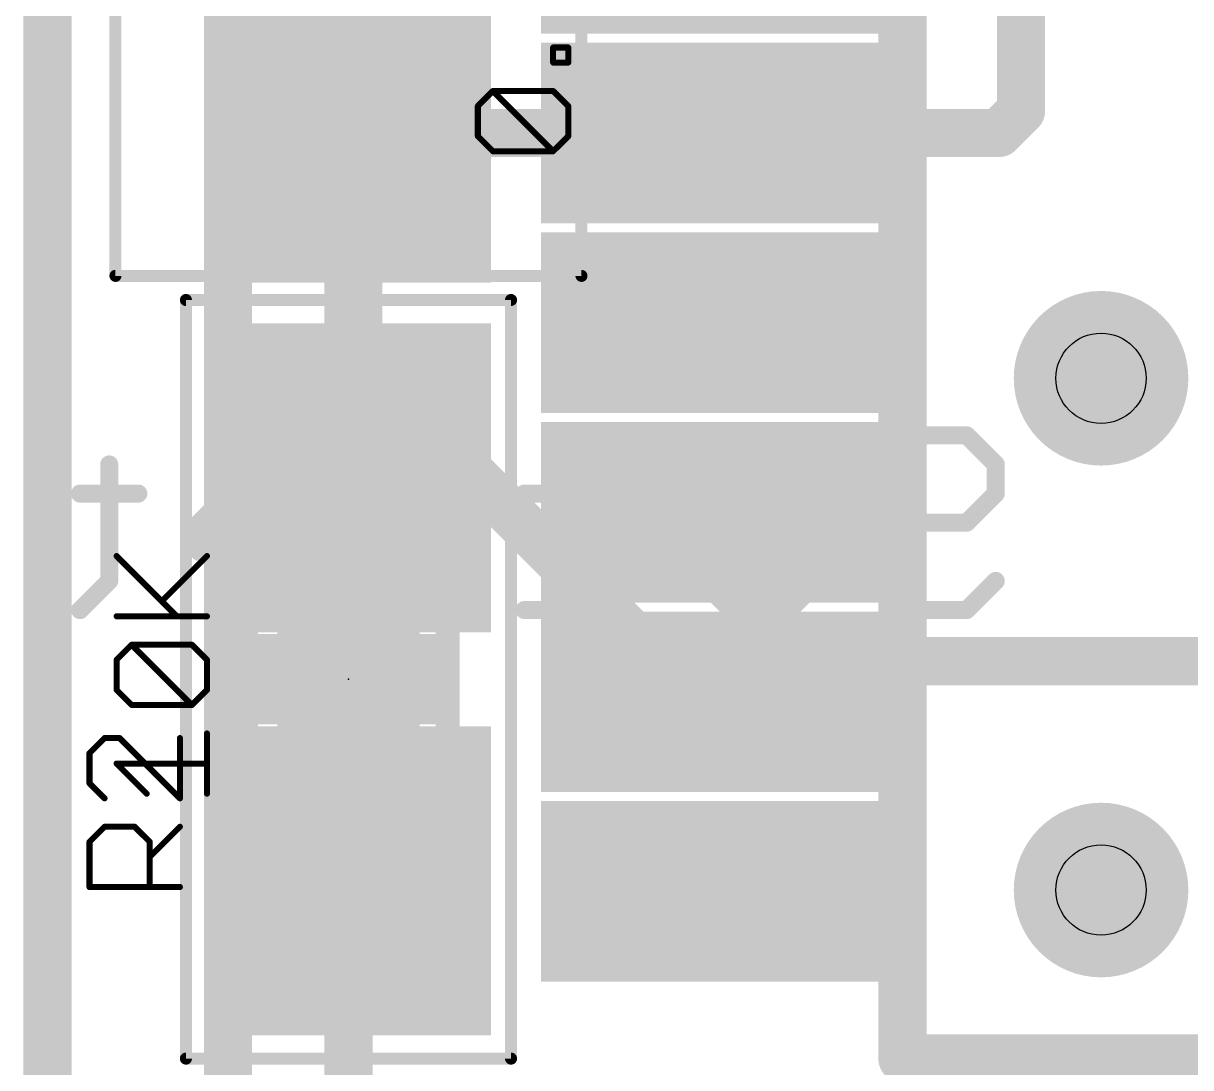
# Model space of a CAD drawing. Extents: x -41 to 66, y -18 to 24.
# Drawn here: x -0.102 to 4.823, y 6.617 to 11.022 of the extents above; entities that cross this region are included whole.
import ezdxf

# ---------------------------------------------------------------- set-up
doc = ezdxf.new("R2010")
doc.units = 0
for name, color, linetype in [('1', 12, 'CONTINUOUS'), ('16', 132, 'CONTINUOUS'), ('18', 110, 'CONTINUOUS'), ('20', 53, 'CONTINUOUS'), ('21', 53, 'CONTINUOUS'), ('22', 53, 'CONTINUOUS'), ('23', 53, 'CONTINUOUS'), ('25', 253, 'CONTINUOUS'), ('27', 253, 'CONTINUOUS'), ('28', 253, 'CONTINUOUS'), ('29', 253, 'CONTINUOUS'), ('31', 253, 'CONTINUOUS'), ('35', 253, 'CONTINUOUS'), ('39', 12, 'CONTINUOUS'), ('44', 253, 'CONTINUOUS'), ('51', 53, 'CONTINUOUS')]:
    doc.layers.add(name, color=color, linetype=linetype)

# ---------------------------------------------------------------- blocks, each defined once
blk = doc.blocks.new('RECT')
blk.add_solid([(-0.5, -0.5), (0.5, -0.5), (-0.5, 0.5), (0.5, 0.5)])
blk = doc.blocks.new('ROUNDV')
at = {"const_width": 0.5}
blk.add_lwpolyline([(0, -0.25, 1), (0, 0.25, 1), (0, -0.25)], format="xyb", dxfattribs=at)

msp = doc.modelspace()

# ---------------------------------------------------------------- linework, layer by layer
at = {"layer": '1', "const_width": 0.2032}
for points in [[(0, 0), (0, 19.05)], [(4.1072, 11.43), (4.1072, 10.6528)], [(4.1072, 10.6528), (4.0144, 10.56)], [(1.29, 10.56), (1.27, 10.58)], [(1.27, 10.58), (1.27, 9.105)], [(2.8194, 10.56), (1.29, 10.56)], [(4.0144, 10.56), (2.8194, 10.56)], [(1.27, 7.405), (1.27, 5.93)]]:
    msp.add_lwpolyline(points, dxfattribs=at)
at = {"layer": '1', "const_width": 0.1016}
for points in [[(4.1431, 10.6168, 1), (4.0713, 10.6887)], [(4.0564, 10.6528, 1), (4.158, 10.6528)], [(1.3059, 10.6159, 1), (1.2341, 10.5441)], [(1.3208, 10.58, 1), (1.2192, 10.58)], [(1.29, 10.6108, 1), (1.29, 10.5092)], [(1.2541, 10.5241, 1), (1.3259, 10.5959)], [(2.8194, 10.6108, 1), (2.8194, 10.5092)], [(2.8194, 10.5092, 1), (2.8194, 10.6108)], [(3.9785, 10.5959, 1), (4.0503, 10.5241)], [(4.0144, 10.5092, 1), (4.0144, 10.6108)], [(1.2192, 9.105, 1), (1.3208, 9.105)], [(1.3208, 7.405, 1), (1.2192, 7.405)]]:
    msp.add_lwpolyline(points, format="xyb", dxfattribs=at)
at = {"layer": '16', "const_width": 0.2032}
for points in [[(0, 0), (0, 19.05)], [(1.3106, 9.6012), (1.3106, 15.1536)], [(1.3106, 9.6012), (2.5806, 8.3312)], [(2.5806, 8.3312), (6.9088, 8.3312)]]:
    msp.add_lwpolyline(points, dxfattribs=at)
at = {"layer": '16', "const_width": 0.1016}
for points in [[(1.3466, 9.6371, 1), (1.2747, 9.5653)], [(1.2598, 9.6012, 1), (1.3614, 9.6012)], [(2.5806, 8.382, 1), (2.5806, 8.2804)], [(2.5447, 8.2953, 1), (2.6166, 8.3671)]]:
    msp.add_lwpolyline(points, format="xyb", dxfattribs=at)
at = {"layer": '20', "const_width": 0.2032}
msp.add_lwpolyline([(0, 19.05), (0, 0)], dxfattribs=at)
at = {"layer": '21', "const_width": 0.2032}
for points in [[(3.607, 6.655), (3.607, 13.665)], [(10.262, 6.655), (3.607, 6.655)]]:
    msp.add_lwpolyline(points, dxfattribs=at)
at = {"layer": '21', "const_width": 0.1016}
for points in [[(3.607, 6.7058, 1), (3.607, 6.6042)], [(3.5562, 6.655, 1), (3.6578, 6.655)]]:
    msp.add_lwpolyline(points, format="xyb", dxfattribs=at)
at = {"layer": '22', "const_width": 0.2032}
msp.add_lwpolyline([(0.762, 15.529), (0.762, 3.429)], dxfattribs=at)
at = {"layer": '23'}
msp.add_point((1.27, 8.255), dxfattribs=at)
at = {"layer": '25', "const_width": 0.0254}
for points in [[(0.241, 8.0071), (0.1775, 7.9436)], [(0.3046, 8.0071), (0.241, 8.0071)], [(0.5588, 7.7529), (0.3046, 8.0071)], [(0.5588, 8.0071), (0.5588, 7.7529)], [(0.1775, 7.9436), (0.1775, 7.8165)], [(0.1775, 7.8165), (0.241, 7.7529)], [(0.1775, 7.5694), (0.241, 7.6329)], [(0.241, 7.6329), (0.3681, 7.6329)], [(0.3681, 7.6329), (0.4317, 7.5694)], [(0.4317, 7.5058), (0.5588, 7.6329)], [(0.1775, 7.3787), (0.1775, 7.5694)], [(0.4317, 7.5694), (0.4317, 7.3787)], [(0.5588, 7.3787), (0.1775, 7.3787)]]:
    msp.add_lwpolyline(points, dxfattribs=at)
at = {"layer": '25', "const_width": 0.0127}
for points in [[(0.241, 8.0135, 1), (0.241, 8.0008)], [(0.2455, 8.0026, 1), (0.2365, 8.0116)], [(0.3091, 8.0116, 1), (0.3001, 8.0026)], [(0.3046, 8.0008, 1), (0.3046, 8.0135)], [(0.5652, 8.0071, 1), (0.5525, 8.0071)], [(0.1838, 7.9436, 1), (0.1711, 7.9436)], [(0.173, 7.9481, 1), (0.182, 7.9391)], [(0.182, 7.8209, 1), (0.173, 7.812)], [(0.1711, 7.8165, 1), (0.1838, 7.8165)], [(0.2365, 7.7484, 1), (0.2455, 7.7574)], [(0.5525, 7.7529, 1), (0.5652, 7.7529)], [(0.5543, 7.7484, 1), (0.5633, 7.7574)], [(0.241, 7.6393, 1), (0.241, 7.6266)], [(0.2455, 7.6284, 1), (0.2365, 7.6374)], [(0.3726, 7.6374, 1), (0.3636, 7.6284)], [(0.3681, 7.6266, 1), (0.3681, 7.6393)], [(0.5633, 7.6284, 1), (0.5543, 7.6374)], [(0.1838, 7.5694, 1), (0.1711, 7.5694)], [(0.173, 7.5739, 1), (0.182, 7.5649)], [(0.438, 7.5694, 1), (0.4253, 7.5694)], [(0.4272, 7.5649, 1), (0.4362, 7.5739)], [(0.4272, 7.5103, 1), (0.4362, 7.5013)], [(0.1775, 7.3851, 1), (0.1775, 7.3723)], [(0.5588, 7.3723, 1), (0.5588, 7.3851)], [(0.1711, 7.3787, 1), (0.1838, 7.3787)], [(0.4253, 7.3787, 1), (0.438, 7.3787)]]:
    msp.add_lwpolyline(points, format="xyb", dxfattribs=at)
at = {"layer": '27', "const_width": 0.0254}
for points in [[(2.1335, 10.8569), (2.1335, 10.9204)], [(2.1335, 10.9204), (2.1971, 10.9204)], [(2.1971, 10.9204), (2.1971, 10.8569)], [(2.1971, 10.8569), (2.1335, 10.8569)], [(1.8158, 10.6733), (1.8793, 10.7369)], [(1.8793, 10.7369), (2.1335, 10.7369)], [(2.1335, 10.4827), (1.8793, 10.7369)], [(2.1335, 10.7369), (2.1971, 10.6733)], [(1.8158, 10.5462), (1.8158, 10.6733)], [(2.1971, 10.6733), (2.1971, 10.5462)], [(1.8793, 10.4827), (1.8158, 10.5462)], [(2.1971, 10.5462), (2.1335, 10.4827)], [(2.1335, 10.4827), (1.8793, 10.4827)], [(0.546, 8.5208), (0.2918, 8.775)], [(0.4824, 8.5844), (0.6731, 8.775)], [(0.2918, 8.5208), (0.6731, 8.5208)], [(0.2918, 8.3373), (0.3553, 8.4008)], [(0.3553, 8.4008), (0.6095, 8.4008)], [(0.6095, 8.1466), (0.3553, 8.4008)], [(0.6095, 8.4008), (0.6731, 8.3373)], [(0.2918, 8.2102), (0.2918, 8.3373)], [(0.6731, 8.3373), (0.6731, 8.2102)], [(0.3553, 8.1466), (0.2918, 8.2102)], [(0.6731, 8.2102), (0.6095, 8.1466)], [(0.6095, 8.1466), (0.3553, 8.1466)], [(0.6731, 7.7724), (0.6731, 8.0266)], [(0.4189, 7.7724), (0.2918, 7.8995)], [(0.2918, 7.8995), (0.6731, 7.8995)]]:
    msp.add_lwpolyline(points, dxfattribs=at)
at = {"layer": '27', "const_width": 0.0127}
for points in [[(2.1335, 10.9268, 1), (2.1335, 10.9141)], [(2.1399, 10.9204, 1), (2.1272, 10.9204)], [(2.2035, 10.9204, 1), (2.1908, 10.9204)], [(2.1971, 10.9141, 1), (2.1971, 10.9268)], [(2.1335, 10.8632, 1), (2.1335, 10.8505)], [(2.1272, 10.8569, 1), (2.1399, 10.8569)], [(2.1908, 10.8569, 1), (2.2035, 10.8569)], [(2.1971, 10.8505, 1), (2.1971, 10.8632)], [(1.8793, 10.7432, 1), (1.8793, 10.7305)], [(1.8838, 10.7414, 1), (1.8748, 10.7324)], [(1.8838, 10.7324, 1), (1.8748, 10.7414)], [(2.138, 10.7414, 1), (2.1291, 10.7324)], [(2.1335, 10.7305, 1), (2.1335, 10.7432)], [(1.8221, 10.6733, 1), (1.8094, 10.6733)], [(1.8113, 10.6778, 1), (1.8203, 10.6688)], [(2.2035, 10.6733, 1), (2.1908, 10.6733)], [(2.1926, 10.6688, 1), (2.2016, 10.6778)], [(1.8094, 10.5462, 1), (1.8221, 10.5462)], [(1.8203, 10.5507, 1), (1.8113, 10.5417)], [(2.1908, 10.5462, 1), (2.2035, 10.5462)], [(2.2016, 10.5417, 1), (2.1926, 10.5507)], [(1.8793, 10.489, 1), (1.8793, 10.4763)], [(1.8748, 10.4782, 1), (1.8838, 10.4872)], [(2.1291, 10.4872, 1), (2.138, 10.4782)], [(2.1291, 10.4782, 1), (2.138, 10.4872)], [(2.1335, 10.4763, 1), (2.1335, 10.489)], [(0.2963, 8.7795, 1), (0.2873, 8.7705)], [(0.6776, 8.7705, 1), (0.6686, 8.7795)], [(0.4779, 8.5889, 1), (0.4869, 8.5799)], [(0.2918, 8.5272, 1), (0.2918, 8.5145)], [(0.5415, 8.5163, 1), (0.5505, 8.5253)], [(0.6731, 8.5145, 1), (0.6731, 8.5272)], [(0.3553, 8.4072, 1), (0.3553, 8.3945)], [(0.3598, 8.4053, 1), (0.3508, 8.3963)], [(0.3598, 8.3963, 1), (0.3508, 8.4053)], [(0.614, 8.4053, 1), (0.6051, 8.3963)], [(0.6095, 8.3945, 1), (0.6095, 8.4072)], [(0.2981, 8.3373, 1), (0.2854, 8.3373)], [(0.2873, 8.3418, 1), (0.2963, 8.3328)], [(0.6794, 8.3373, 1), (0.6668, 8.3373)], [(0.6686, 8.3328, 1), (0.6776, 8.3418)], [(0.2854, 8.2102, 1), (0.2981, 8.2102)], [(0.2963, 8.2146, 1), (0.2873, 8.2057)], [(0.6668, 8.2102, 1), (0.6794, 8.2102)], [(0.6776, 8.2057, 1), (0.6686, 8.2146)], [(0.3553, 8.153, 1), (0.3553, 8.1403)], [(0.3508, 8.1421, 1), (0.3598, 8.1511)], [(0.6051, 8.1511, 1), (0.614, 8.1421)], [(0.6051, 8.1421, 1), (0.614, 8.1511)], [(0.6095, 8.1403, 1), (0.6095, 8.153)], [(0.6794, 8.0266, 1), (0.6668, 8.0266)], [(0.2963, 7.904, 1), (0.2873, 7.895)], [(0.2918, 7.9059, 1), (0.2918, 7.8932)], [(0.6731, 7.8932, 1), (0.6731, 7.9059)], [(0.4144, 7.7679, 1), (0.4234, 7.7769)], [(0.6668, 7.7724, 1), (0.6794, 7.7724)]]:
    msp.add_lwpolyline(points, format="xyb", dxfattribs=at)
at = {"layer": '28', "const_width": 0.0762}
for points in [[(1.7555, 8.5471), (1.7555, 9.2843)], [(3.5093, 9.1615), (3.6322, 9.2843)], [(3.6322, 9.2843), (3.8779, 9.2843)], [(3.8779, 9.2843), (4.0008, 9.1615)], [(0.2606, 9.1615), (0.2606, 8.67)], [(4.0008, 9.1615), (4.0008, 9.0386)], [(0.3834, 9.0386), (0.1377, 9.0386)], [(0.7632, 9.0386), (0.6404, 8.9157)], [(1.009, 9.0386), (0.7632, 9.0386)], [(1.1319, 8.9157), (1.009, 9.0386)], [(1.7555, 8.7928), (1.3869, 9.0386)], [(2.0125, 9.0386), (2.3811, 9.0386)], [(2.3811, 9.0386), (2.504, 8.9157)], [(2.7609, 8.9157), (2.8838, 9.0386)], [(2.8838, 9.0386), (3.1295, 9.0386)], [(3.1295, 9.0386), (3.2524, 8.9157)], [(4.0008, 9.0386), (3.8779, 8.9157)], [(0.6404, 8.9157), (0.6404, 8.7928)], [(1.1319, 8.67), (1.1319, 8.9157)], [(2.504, 8.9157), (2.504, 8.67)], [(2.7609, 8.67), (2.7609, 8.9157)], [(3.2524, 8.9157), (3.2524, 8.67)], [(3.6322, 8.9157), (3.5093, 8.7928)], [(3.8779, 8.9157), (3.6322, 8.9157)], [(0.6404, 8.7928), (1.1319, 8.7928)], [(1.3869, 8.5471), (1.7555, 8.7928)], [(3.5093, 8.7928), (3.5093, 8.67)], [(0.2606, 8.67), (0.1377, 8.5471)], [(1.009, 8.5471), (1.1319, 8.67)], [(2.504, 8.67), (2.3811, 8.5471)], [(2.8838, 8.5471), (2.7609, 8.67)], [(3.2524, 8.67), (3.1295, 8.5471)], [(3.5093, 8.67), (3.6322, 8.5471)], [(3.8779, 8.5471), (4.0008, 8.67)], [(0.7632, 8.5471), (1.009, 8.5471)], [(2.3811, 8.5471), (2.0125, 8.5471)], [(3.1295, 8.5471), (2.8838, 8.5471)], [(3.6322, 8.5471), (3.8779, 8.5471)]]:
    msp.add_lwpolyline(points, dxfattribs=at)
at = {"layer": '28', "const_width": 0.0381}
for points in [[(1.7746, 9.2843, 1), (1.7365, 9.2843)], [(3.6322, 9.3034, 1), (3.6322, 9.2653)], [(3.6456, 9.2709, 1), (3.6187, 9.2978)], [(3.8914, 9.2978, 1), (3.8644, 9.2709)], [(3.8779, 9.2653, 1), (3.8779, 9.3034)], [(0.2796, 9.1615, 1), (0.2415, 9.1615)], [(3.4958, 9.1749, 1), (3.5228, 9.148)], [(4.0198, 9.1615, 1), (3.9817, 9.1615)], [(3.9873, 9.148, 1), (4.0143, 9.1749)], [(0.1377, 9.0576, 1), (0.1377, 9.0195)], [(0.3834, 9.0195, 1), (0.3834, 9.0576)], [(0.7632, 9.0576, 1), (0.7632, 9.0195)], [(0.7767, 9.0251, 1), (0.7498, 9.0521)], [(1.0225, 9.0521, 1), (0.9955, 9.0251)], [(1.009, 9.0195, 1), (1.009, 9.0576)], [(1.3975, 9.0544, 1), (1.3764, 9.0227)], [(2.0125, 9.0576, 1), (2.0125, 9.0195)], [(2.3946, 9.0521, 1), (2.3676, 9.0251)], [(2.3811, 9.0195, 1), (2.3811, 9.0576)], [(2.8838, 9.0576, 1), (2.8838, 9.0195)], [(2.8972, 9.0251, 1), (2.8703, 9.0521)], [(3.143, 9.0521, 1), (3.116, 9.0251)], [(3.1295, 9.0195, 1), (3.1295, 9.0576)], [(4.0143, 9.0251, 1), (3.9873, 9.0521)], [(3.9817, 9.0386, 1), (4.0198, 9.0386)], [(0.6594, 8.9157, 1), (0.6213, 8.9157)], [(0.6269, 8.9292, 1), (0.6538, 8.9022)], [(1.1509, 8.9157, 1), (1.1128, 8.9157)], [(1.1184, 8.9022, 1), (1.1453, 8.9292)], [(2.523, 8.9157, 1), (2.4849, 8.9157)], [(2.4905, 8.9022, 1), (2.5174, 8.9292)], [(2.7799, 8.9157, 1), (2.7418, 8.9157)], [(2.7474, 8.9292, 1), (2.7744, 8.9022)], [(3.2714, 8.9157, 1), (3.2333, 8.9157)], [(3.2389, 8.9022, 1), (3.2658, 8.9292)], [(3.6322, 8.9348, 1), (3.6322, 8.8967)], [(3.6456, 8.9022, 1), (3.6187, 8.9292)], [(3.8644, 8.9292, 1), (3.8914, 8.9022)], [(3.8779, 8.8967, 1), (3.8779, 8.9348)], [(0.6404, 8.8119, 1), (0.6404, 8.7738)], [(1.1319, 8.7738, 1), (1.1319, 8.8119)], [(1.7661, 8.777, 1), (1.745, 8.8087)], [(1.745, 8.777, 1), (1.7661, 8.8087)], [(3.5284, 8.7928, 1), (3.4903, 8.7928)], [(3.4958, 8.8063, 1), (3.5228, 8.7794)], [(0.6213, 8.7928, 1), (0.6594, 8.7928)], [(0.2415, 8.67, 1), (0.2796, 8.67)], [(0.274, 8.6565, 1), (0.2471, 8.6834)], [(1.1128, 8.67, 1), (1.1509, 8.67)], [(1.1453, 8.6565, 1), (1.1184, 8.6834)], [(2.4849, 8.67, 1), (2.523, 8.67)], [(2.5174, 8.6565, 1), (2.4905, 8.6834)], [(2.7744, 8.6834, 1), (2.7474, 8.6565)], [(2.7418, 8.67, 1), (2.7799, 8.67)], [(3.2333, 8.67, 1), (3.2714, 8.67)], [(3.2658, 8.6565, 1), (3.2389, 8.6834)], [(3.5228, 8.6834, 1), (3.4958, 8.6565)], [(3.4903, 8.67, 1), (3.5284, 8.67)], [(4.0143, 8.6565, 1), (3.9873, 8.6834)], [(0.1242, 8.5606, 1), (0.1512, 8.5336)], [(0.7632, 8.5662, 1), (0.7632, 8.5281)], [(0.9955, 8.5606, 1), (1.0225, 8.5336)], [(1.009, 8.5281, 1), (1.009, 8.5662)], [(1.3764, 8.563, 1), (1.3975, 8.5312)], [(2.0125, 8.5662, 1), (2.0125, 8.5281)], [(2.3676, 8.5606, 1), (2.3946, 8.5336)], [(2.3811, 8.5281, 1), (2.3811, 8.5662)], [(2.8838, 8.5662, 1), (2.8838, 8.5281)], [(2.8703, 8.5336, 1), (2.8972, 8.5606)], [(3.116, 8.5606, 1), (3.143, 8.5336)], [(3.1295, 8.5281, 1), (3.1295, 8.5662)], [(3.6322, 8.5662, 1), (3.6322, 8.5281)], [(3.6187, 8.5336, 1), (3.6456, 8.5606)], [(3.8644, 8.5606, 1), (3.8914, 8.5336)], [(3.8779, 8.5281, 1), (3.8779, 8.5662)], [(1.7365, 8.5471, 1), (1.7746, 8.5471)]]:
    msp.add_lwpolyline(points, format="xyb", dxfattribs=at)
at = {"layer": '39', "const_width": 0.0508}
for points in [[(0.287, 9.957), (0.287, 12.903)], [(2.253, 12.903), (2.253, 9.957)], [(2.253, 9.957), (0.287, 9.957)], [(0.5842, 6.6548), (0.5842, 9.8552)], [(0.5842, 9.8552), (1.9558, 9.8552)], [(1.9558, 9.8552), (1.9558, 6.6548)], [(1.9558, 6.6548), (0.5842, 6.6548)]]:
    msp.add_lwpolyline(points, dxfattribs=at)
at = {"layer": '39', "const_width": 0.0254}
for points in [[(0.287, 9.9697, 1), (0.287, 9.9443)], [(0.2743, 9.957, 1), (0.2997, 9.957)], [(2.2403, 9.957, 1), (2.2657, 9.957)], [(2.253, 9.9443, 1), (2.253, 9.9697)], [(0.5969, 9.8552, 1), (0.5715, 9.8552)], [(0.5842, 9.8679, 1), (0.5842, 9.8425)], [(1.9685, 9.8552, 1), (1.9431, 9.8552)], [(1.9558, 9.8425, 1), (1.9558, 9.8679)], [(0.5842, 6.6675, 1), (0.5842, 6.6421)], [(0.5715, 6.6548, 1), (0.5969, 6.6548)], [(1.9431, 6.6548, 1), (1.9685, 6.6548)], [(1.9558, 6.6421, 1), (1.9558, 6.6675)]]:
    msp.add_lwpolyline(points, format="xyb", dxfattribs=at)
at = {"layer": '44'}
for centre in [(4.445, 9.525), (4.445, 7.366)]:
    msp.add_circle(centre, 0.1905, dxfattribs=at)
at = {"layer": '51', "const_width": 0.1016}
for points in [[(0.838, 7.899), (0.838, 8.611)], [(1.689, 7.899), (1.689, 8.611)]]:
    msp.add_lwpolyline(points, dxfattribs=at)
at = {"layer": '51', "const_width": 0.0508}
for points in [[(0.8634, 8.611, 1), (0.8126, 8.611)], [(1.7144, 8.611, 1), (1.6636, 8.611)], [(0.8126, 7.899, 1), (0.8634, 7.899)], [(1.6636, 7.899, 1), (1.7144, 7.899)]]:
    msp.add_lwpolyline(points, format="xyb", dxfattribs=at)

# ---------------------------------------------------------------- block references
at = {"layer": '1', "xscale": 1.1}
for p, rotation in [((1.27, 10.58), 270), ((1.27, 9.105), 90), ((1.27, 7.405), 90)]:
    msp.add_blockref('RECT', p, dxfattribs=dict(at, rotation=rotation))
at = {"layer": '1', "xscale": 1.27, "yscale": 0.5588, "rotation": 180}
for p in [(2.8194, 10.56), (2.8194, 9.76), (2.8194, 8.96), (2.8194, 8.16), (2.8194, 7.36)]:
    msp.add_blockref('RECT', p, dxfattribs=at)
at = {"layer": '18', "xscale": 0.7366, "yscale": 0.7366}
for p in [(4.445, 9.525), (4.445, 9.525), (4.445, 7.366), (4.445, 7.366)]:
    msp.add_blockref('ROUNDV', p, dxfattribs=at)
at = {"layer": '21', "xscale": 0.381, "yscale": 0.762, "rotation": 90}
msp.add_blockref('RECT', (1.27, 8.255), dxfattribs=at)
at = {"layer": '29'}
for p, xscale, yscale, rotation in [((2.8194, 11.36), 1.4732, 0.762, 180), ((1.27, 10.58), 1.3032, 1.2032, 270), ((2.8194, 10.56), 1.4732, 0.762, 180), ((2.8194, 9.76), 1.4732, 0.762, 180), ((1.27, 9.105), 1.3032, 1.2032, 90), ((2.8194, 8.96), 1.4732, 0.762, 180), ((2.8194, 8.16), 1.4732, 0.762, 180), ((1.27, 7.405), 1.3032, 1.2032, 90), ((2.8194, 7.36), 1.4732, 0.762, 180)]:
    msp.add_blockref('RECT', p, dxfattribs=dict(at, xscale=xscale, yscale=yscale, rotation=rotation))
at = {"layer": '31', "xscale": 1.1}
for p, rotation in [((1.27, 10.58), 270), ((1.27, 9.105), 90), ((1.27, 7.405), 90)]:
    msp.add_blockref('RECT', p, dxfattribs=dict(at, rotation=rotation))
at = {"layer": '31', "xscale": 1.27, "yscale": 0.5588, "rotation": 180}
for p in [(2.8194, 10.56), (2.8194, 9.76), (2.8194, 8.96), (2.8194, 8.16), (2.8194, 7.36)]:
    msp.add_blockref('RECT', p, dxfattribs=at)
at = {"layer": '35', "xscale": 0.3998, "yscale": 0.6, "rotation": 90}
msp.add_blockref('RECT', (1.27, 8.255), dxfattribs=at)
at = {"layer": '51'}
for p, xscale, yscale, rotation in [((1.2751, 10.8498), 0.5001, 0.95, 270), ((3.0607, 10.56), 0.9906, 0.4572, 180), ((3.0607, 9.76), 0.9906, 0.4572, 180), ((3.0607, 8.96), 0.9906, 0.4572, 180), ((1.2649, 8.8353), 0.5001, 0.95, 90), ((3.0607, 8.16), 0.9906, 0.4572, 180), ((1.2649, 7.6669), 0.5001, 0.95, 90), ((3.0607, 7.36), 0.9906, 0.4572, 180)]:
    msp.add_blockref('RECT', p, dxfattribs=dict(at, xscale=xscale, yscale=yscale, rotation=rotation))

doc.saveas('drawing.dxf')
